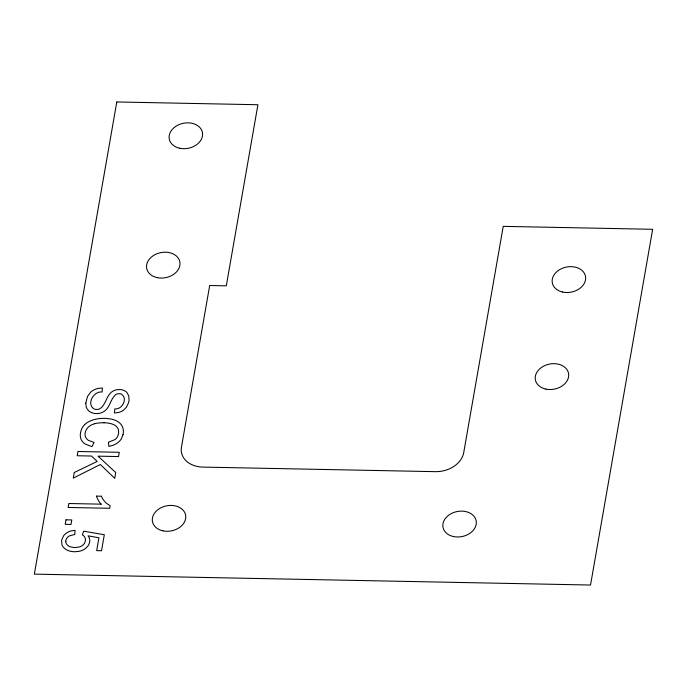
<?xml version="1.0" encoding="UTF-8"?>
<svg xmlns="http://www.w3.org/2000/svg" width="687" height="687" viewBox="0 0 687 687"><rect width="100%" height="100%" fill="white"/><g stroke="black" fill="none" stroke-linecap="round" stroke-linejoin="round"><path stroke-width="1.03" d="M123.076 434.57L121.324 438.899A15.509 11.705 -11.4 0 1 113.707 445.03L108.924 446.456L108.391 442.23L114.884 439.62A9.051 6.836 -11.4 0 0 115.528 439.113A10.082 7.609 -11.4 0 0 117.666 436.4L118.593 433.334L118.55 430.371A12.014 9.068 -11.4 0 0 117.331 427.529A12.555 9.472 -11.4 0 0 111.783 423.922A25.136 18.97 -11.4 0 0 104.038 422.745M84.638 424.643C81.427 427.864 79.795 432.673 80.413 437.181A16.102 12.151 -11.4 0 0 85.188 444.025L91.938 446.67L94.067 442.437L88.451 440.358A11.009 8.304 -11.4 0 1 86.785 438.924A11.421 8.622 -11.4 0 1 85.128 435.343L85.085 433.686A15.372 11.602 -11.4 0 1 85.265 432.441A13.843 10.451 -11.4 0 1 88.091 427.374A11.344 8.562 -11.4 0 1 92.659 424.411L94.617 423.759M96.463 496.126L101.367 496.22M101.204 504.155L68.863 503.519L68.168 507.47L109.68 508.286L110.118 505.735L106.416 503.288A30.992 23.392 -11.4 0 1 101.401 496.212M101.161 504.172A27.325 20.619 -11.4 0 1 98.404 500.308A35.166 26.544 -11.4 0 1 96.429 496.134M94.6 423.681A26.544 20.035 -11.4 0 1 104.029 422.814M123.042 434.57A21.288 16.067 -11.4 0 0 121.865 425.631A17.227 13.001 -11.4 0 0 116.773 421.019L115.699 420.487A21.52 16.239 -11.4 0 0 111.414 419.096L106.365 418.417A29.524 22.276 -11.4 0 0 93.389 419.783A21.795 16.445 -11.4 0 0 92.075 420.255L90.203 420.994A16.668 12.581 -11.4 0 0 84.63 424.635M65.797 541.219L65.797 541.562A8.046 6.071 -11.4 0 0 66.768 544.336L67.24 544.885A9.876 7.454 -11.4 0 0 67.798 545.401A9.223 6.956 -11.4 0 0 70.323 546.809L73.672 547.47A15.672 11.825 -11.4 0 0 75.321 547.53L79.194 547.007A8.201 6.192 -11.4 0 0 81.976 545.753A8.141 6.14 -11.4 0 0 84.621 542.97L85.179 541.579A11.722 8.845 -11.4 0 0 85.343 540.832A9.051 6.836 -11.4 0 0 84.844 537.354A8.751 6.604 -11.4 0 0 82.38 534.872L83.634 531.188L104.321 534.726L101.53 550.742L96.678 550.648L98.919 537.792L88.116 535.834L88.992 537.328A13.259 10.004 -11.4 0 1 89.671 541.974L88.846 544.473A12.263 9.257 -11.4 0 1 86.124 547.908L85.66 548.295A14.049 10.606 -11.4 0 1 84.115 549.36A12.581 9.489 -11.4 0 1 79.349 551.275L75.235 551.73A18.781 14.178 -11.4 0 1 73.131 551.661L71.19 551.412A14.968 11.293 -11.4 0 1 65.239 548.999L63.35 547.256A12.546 9.472 -11.4 0 1 61.924 544.714L61.607 541.098A19.227 14.513 -11.4 0 1 61.942 539.364L63.479 536.015A12.203 9.214 -11.4 0 1 66.115 533.31L66.579 532.983A11.997 9.051 -11.4 0 1 71.311 530.871L75.046 530.312L74.771 534.477L69.773 535.748A7.308 5.513 -11.4 0 0 68.537 536.487A7.806 5.891 -11.4 0 0 65.935 540.222A9.506 7.171 -11.4 0 0 65.797 541.219M85.781 403.114L86.244 406.953A15.5 11.705 -11.4 0 0 87.172 408.98L88.529 410.663A11.713 8.845 -11.4 0 0 90.985 412.346L93.131 413.153A11.138 8.407 -11.4 0 0 95.459 413.54A12.091 9.129 -11.4 0 0 97.906 413.531L99.469 413.308A9.91 7.48 -11.4 0 0 102.372 412.355C110.109 409.117 109.98 398.941 116.146 394.304A4.577 3.461 -11.4 0 1 117.571 393.806L119.787 393.703A5.11 3.856 -11.4 0 1 121.462 394.149C128.091 398.417 122.226 409.89 114.781 408.877L114.463 412.964L117.992 412.586A12.375 9.335 -11.4 0 0 121.255 411.513A11.018 8.321 -11.4 0 0 123.437 410.268L126.331 407.382L128.529 402.84A26.286 19.837 -11.4 0 0 129.044 400.298L128.761 395.849L126.76 392.294A10.219 7.712 -11.4 0 0 125.111 391.04L123.171 390.156A10.408 7.858 -11.4 0 0 120.285 389.581L117.425 389.658A9.515 7.179 -11.4 0 0 114.789 390.31C106.236 393.153 106.743 404.523 99.675 408.851A5.23 3.95 -11.4 0 1 97.949 409.366L96.068 409.443A5.865 4.431 -11.4 0 1 94.317 409.057C85.987 404.403 93.595 390.809 102.114 392.002L102.363 387.975L98.344 388.378A13.903 10.494 -11.4 0 0 95.519 389.211L93.741 390.01A13.19 9.953 -11.4 0 0 90.701 392.122L87.472 396.528L85.781 403.114M116.79 101.968L34.35 574.126L590.537 585.032L652.65 229.295L503.228 226.367L463.699 452.742A25.35 19.133 -11.4 0 1 435.403 471.66L202.974 467.1A25.35 19.133 -11.4 0 1 181.454 447.211L209.69 285.509L226.289 285.835L257.917 104.733L116.79 101.968M66.012 519.819L65.231 524.318L71.01 524.439L71.791 519.93L66.012 519.819M74.273 472.493L73.294 478.118L100.345 464.498L114.738 478.341L115.742 472.562L98.035 456.159L118.533 456.563L119.28 452.304L77.94 451.488L77.202 455.756L91.526 456.031L97.202 461.441L74.273 472.493M453.472 536.547A16.9 12.752 -11.4 0 0 476.143 520.72A16.9 12.752 -11.4 0 0 449.118 514.889A16.9 12.752 -11.4 0 0 453.472 536.547M162.922 530.853A16.9 12.752 -11.4 0 0 185.602 515.027A16.9 12.752 -11.4 0 0 158.577 509.196A16.9 12.752 -11.4 0 0 162.922 530.853M157.16 277.625A16.9 12.752 -11.4 0 0 179.839 261.799A16.9 12.752 -11.4 0 0 152.815 255.968A16.9 12.752 -11.4 0 0 157.16 277.625M179.745 148.263A16.9 12.752 -11.4 0 0 202.425 132.436A16.9 12.752 -11.4 0 0 175.4 126.606A16.9 12.752 -11.4 0 0 179.745 148.263M545.856 389.091A16.9 12.752 -11.4 0 0 568.527 373.264A16.9 12.752 -11.4 0 0 541.502 367.433A16.9 12.752 -11.4 0 0 545.856 389.091M562.79 292.069A16.9 12.752 -11.4 0 0 585.47 276.243A16.9 12.752 -11.4 0 0 558.445 270.412A16.9 12.752 -11.4 0 0 562.79 292.069"/></g></svg>
